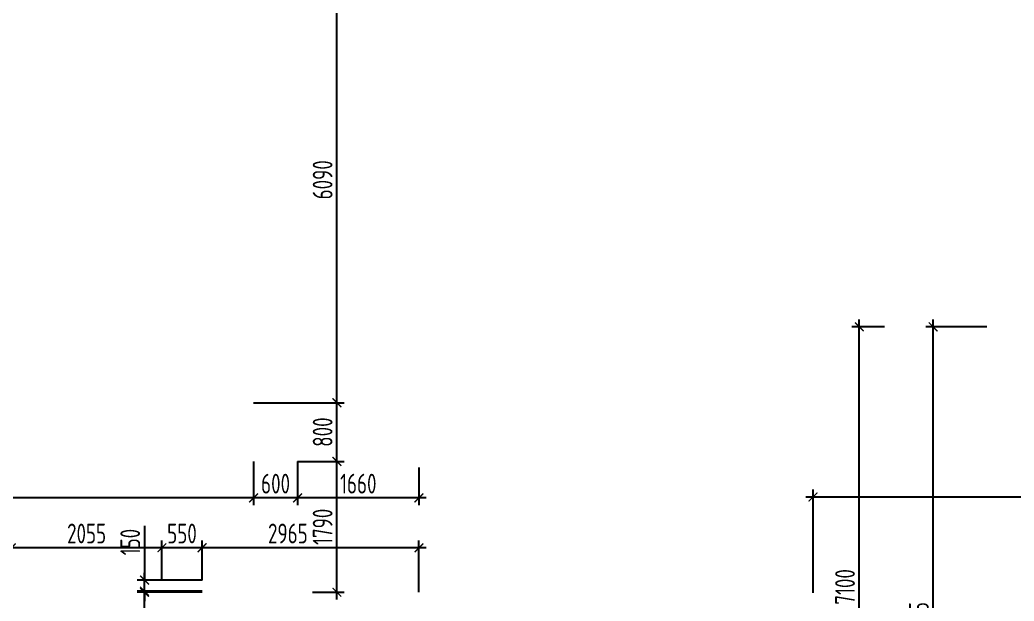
# Model space of a CAD drawing. Header units: millimetres. Extents: x -180271 to 536090, y 55086 to 131231.
# Drawn here: x 473761 to 487346, y 82726 to 90664 of the extents above; entities that cross this region are included whole.
import ezdxf

# ---------------------------------------------------------------- set-up
doc = ezdxf.new("R2010")
doc.units = ezdxf.units.MM
doc.layers.add('Размеры кровли ВК', color=14, linetype='Continuous', lineweight=9)
doc.layers.add('РАЗМЕРЫ КРОВЛИ ОВ', color=204, linetype='Continuous')
doc.layers.get('0').off()
doc.styles.add('ISOCPEUR', font='isocpeur.ttf', dxfattribs={"width": 0.7})
doc.dimstyles.new('R_100', dxfattribs={"dimtxt": 270, "dimasz": 120, "dimexe": 100, "dimexo": 0, "dimgap": 60, "dimtad": 1, "dimdec": 0, "dimrnd": 5, "dimzin": 0, "dimdsep": 46, "dimtxsty": 'ISOCPEUR', "dimblk": 'ARCHTICK', "dimcen": 0, "dimdle": 100, "dimclrd": 256, "dimclre": 256, "dimclrt": 256, "dimadec": 0, "dimazin": 0, "dimtfac": 2, "dimtdec": 0, "dimtofl": 0, "dimtmove": 1, "dimatfit": 3, "dimfxl": 1, "dimtvp": 3, "dimtolj": 1, "dimtzin": 0, "dimarcsym": 0})

# ---------------------------------------------------------------- blocks, each defined once
blk = doc.blocks.new('_ArchTick')
at = {"color": 0, "linetype": 'ByBlock', "const_width": 0.15}
blk.add_lwpolyline([(-0.5, -0.5), (0.5, 0.5)], dxfattribs=at)
blk = doc.blocks.new('*D3744')
at = {"layer": 'РАЗМЕРЫ КРОВЛИ ОВ', "lineweight": -2, "transparency": 16777216}
for p, q in [((484599, 82839), (484599, 84248)), ((496159, 80611), (496159, 84248)), ((484499, 84148), (496259, 84148))]:
    blk.add_line(p, q, dxfattribs=at)
at = {"layer": 'РАЗМЕРЫ КРОВЛИ ОВ', "lineweight": -2, "transparency": 16777216, "xscale": 120, "yscale": 120, "zscale": 120, "rotation": 180}
blk.add_blockref('_ArchTick', (484599, 84148), dxfattribs=at)
at = {"layer": 'РАЗМЕРЫ КРОВЛИ ОВ', "lineweight": -2, "transparency": 16777216, "xscale": 120, "yscale": 120, "zscale": 120}
blk.add_blockref('_ArchTick', (496159, 84148), dxfattribs=at)
at = {"layer": 'РАЗМЕРЫ КРОВЛИ ОВ', "transparency": 16777216, "insert": (490379, 84343), "char_height": 270, "attachment_point": 5, "style": 'ISOCPEUR'}
blk.add_mtext('\\A1;11560', dxfattribs=at)
blk = doc.blocks.new('*D3792')
at = {"layer": 'РАЗМЕРЫ КРОВЛИ ОВ', "lineweight": -2, "transparency": 16777216}
for p, q in [((485231, 79270), (485231, 86571)), ((485573, 86471), (485131, 86471)), ((485339, 79370), (485131, 79370))]:
    blk.add_line(p, q, dxfattribs=at)
at = {"layer": 'РАЗМЕРЫ КРОВЛИ ОВ', "lineweight": -2, "transparency": 16777216, "xscale": 120, "yscale": 120, "zscale": 120}
for p, rotation in [((485231, 86471), 90), ((485231, 79370), 270)]:
    blk.add_blockref('_ArchTick', p, dxfattribs=dict(at, rotation=rotation))
at = {"layer": 'РАЗМЕРЫ КРОВЛИ ОВ', "transparency": 16777216, "insert": (485036, 82920), "char_height": 270, "attachment_point": 5, "rotation": 90, "style": 'ISOCPEUR'}
blk.add_mtext('\\A1;7100', dxfattribs=at)
blk = doc.blocks.new('*D3873')
at = {"layer": 'РАЗМЕРЫ КРОВЛИ ОВ', "lineweight": -2, "transparency": 16777216}
for p, q in [((477555, 84634), (477555, 84035)), ((479214, 84551), (479214, 84035)), ((479314, 84135), (477455, 84135))]:
    blk.add_line(p, q, dxfattribs=at)
at = {"layer": 'РАЗМЕРЫ КРОВЛИ ОВ', "lineweight": -2, "transparency": 16777216, "xscale": 120, "yscale": 120, "zscale": 120, "rotation": 180}
blk.add_blockref('_ArchTick', (477555, 84135), dxfattribs=at)
at = {"layer": 'РАЗМЕРЫ КРОВЛИ ОВ', "lineweight": -2, "transparency": 16777216, "xscale": 120, "yscale": 120, "zscale": 120}
blk.add_blockref('_ArchTick', (479214, 84135), dxfattribs=at)
at = {"layer": 'РАЗМЕРЫ КРОВЛИ ОВ', "transparency": 16777216, "insert": (478385, 84330), "char_height": 270, "attachment_point": 5, "style": 'ISOCPEUR'}
blk.add_mtext('\\A1;1660', dxfattribs=at)
blk = doc.blocks.new('*D3874')
at = {"layer": 'РАЗМЕРЫ КРОВЛИ ОВ', "lineweight": -2, "transparency": 16777216}
for p, q in [((476955, 84634), (476955, 84035)), ((477555, 84634), (477555, 84035)), ((477655, 84135), (476855, 84135))]:
    blk.add_line(p, q, dxfattribs=at)
at = {"layer": 'РАЗМЕРЫ КРОВЛИ ОВ', "lineweight": -2, "transparency": 16777216, "xscale": 120, "yscale": 120, "zscale": 120, "rotation": 180}
blk.add_blockref('_ArchTick', (476955, 84135), dxfattribs=at)
at = {"layer": 'РАЗМЕРЫ КРОВЛИ ОВ', "lineweight": -2, "transparency": 16777216, "xscale": 120, "yscale": 120, "zscale": 120}
blk.add_blockref('_ArchTick', (477555, 84135), dxfattribs=at)
at = {"layer": 'РАЗМЕРЫ КРОВЛИ ОВ', "transparency": 16777216, "insert": (477255, 84330), "char_height": 270, "attachment_point": 5, "style": 'ISOCPEUR'}
blk.add_mtext('\\A1;600', dxfattribs=at)
blk = doc.blocks.new('*D3875')
at = {"layer": 'РАЗМЕРЫ КРОВЛИ ОВ', "lineweight": -2, "transparency": 16777216}
for p, q in [((467034, 84933), (467034, 84035)), ((476955, 84634), (476955, 84035)), ((477055, 84135), (466934, 84135))]:
    blk.add_line(p, q, dxfattribs=at)
at = {"layer": 'РАЗМЕРЫ КРОВЛИ ОВ', "lineweight": -2, "transparency": 16777216, "xscale": 120, "yscale": 120, "zscale": 120, "rotation": 180}
blk.add_blockref('_ArchTick', (467034, 84135), dxfattribs=at)
at = {"layer": 'РАЗМЕРЫ КРОВЛИ ОВ', "lineweight": -2, "transparency": 16777216, "xscale": 120, "yscale": 120, "zscale": 120}
blk.add_blockref('_ArchTick', (476955, 84135), dxfattribs=at)
at = {"layer": 'РАЗМЕРЫ КРОВЛИ ОВ', "transparency": 16777216, "insert": (471995, 84330), "char_height": 270, "attachment_point": 5, "style": 'ISOCPEUR'}
blk.add_mtext('\\A1;9920', dxfattribs=at)
blk = doc.blocks.new('*D3876')
at = {"layer": 'РАЗМЕРЫ КРОВЛИ ОВ', "lineweight": -2, "transparency": 16777216}
for p, q in [((476251, 83013), (476251, 83554)), ((479214, 82846), (479214, 83554)), ((479314, 83454), (476151, 83454))]:
    blk.add_line(p, q, dxfattribs=at)
at = {"layer": 'РАЗМЕРЫ КРОВЛИ ОВ', "lineweight": -2, "transparency": 16777216, "xscale": 120, "yscale": 120, "zscale": 120, "rotation": 180}
blk.add_blockref('_ArchTick', (476251, 83454), dxfattribs=at)
at = {"layer": 'РАЗМЕРЫ КРОВЛИ ОВ', "lineweight": -2, "transparency": 16777216, "xscale": 120, "yscale": 120, "zscale": 120}
blk.add_blockref('_ArchTick', (479214, 83454), dxfattribs=at)
at = {"layer": 'РАЗМЕРЫ КРОВЛИ ОВ', "transparency": 16777216, "insert": (477423, 83649), "char_height": 270, "attachment_point": 5, "style": 'ISOCPEUR'}
blk.add_mtext('\\A1;2965', dxfattribs=at)
blk = doc.blocks.new('*D3877')
at = {"layer": 'РАЗМЕРЫ КРОВЛИ ОВ', "lineweight": -2, "transparency": 16777216}
for p, q in [((475702, 83013), (475702, 83554)), ((476251, 83013), (476251, 83554)), ((476351, 83454), (475602, 83454))]:
    blk.add_line(p, q, dxfattribs=at)
at = {"layer": 'РАЗМЕРЫ КРОВЛИ ОВ', "lineweight": -2, "transparency": 16777216, "xscale": 120, "yscale": 120, "zscale": 120, "rotation": 180}
blk.add_blockref('_ArchTick', (475702, 83454), dxfattribs=at)
at = {"layer": 'РАЗМЕРЫ КРОВЛИ ОВ', "lineweight": -2, "transparency": 16777216, "xscale": 120, "yscale": 120, "zscale": 120}
blk.add_blockref('_ArchTick', (476251, 83454), dxfattribs=at)
at = {"layer": 'РАЗМЕРЫ КРОВЛИ ОВ', "transparency": 16777216, "insert": (475976, 83649), "char_height": 270, "attachment_point": 5, "style": 'ISOCPEUR'}
blk.add_mtext('\\A1;550', dxfattribs=at)
blk = doc.blocks.new('*D3878')
at = {"layer": 'РАЗМЕРЫ КРОВЛИ ОВ', "lineweight": -2, "transparency": 16777216}
for p, q in [((473644, 82846), (473644, 83554)), ((475702, 83013), (475702, 83554)), ((475802, 83454), (473544, 83454))]:
    blk.add_line(p, q, dxfattribs=at)
at = {"layer": 'РАЗМЕРЫ КРОВЛИ ОВ', "lineweight": -2, "transparency": 16777216, "xscale": 120, "yscale": 120, "zscale": 120, "rotation": 180}
blk.add_blockref('_ArchTick', (473644, 83454), dxfattribs=at)
at = {"layer": 'РАЗМЕРЫ КРОВЛИ ОВ', "lineweight": -2, "transparency": 16777216, "xscale": 120, "yscale": 120, "zscale": 120}
blk.add_blockref('_ArchTick', (475702, 83454), dxfattribs=at)
at = {"layer": 'РАЗМЕРЫ КРОВЛИ ОВ', "transparency": 16777216, "insert": (474673, 83649), "char_height": 270, "attachment_point": 5, "style": 'ISOCPEUR'}
blk.add_mtext('\\A1;2055', dxfattribs=at)
blk = doc.blocks.new('*D3879')
at = {"layer": 'РАЗМЕРЫ КРОВЛИ ОВ', "lineweight": -2, "transparency": 16777216}
for p, q in [((475464, 82862), (475464, 82982)), ((476251, 82862), (475364, 82862)), ((476251, 82846), (475364, 82846)), ((475464, 82862), (475464, 82846)), ((475464, 82846), (475464, 82726)), ((475464, 82201), (475464, 82846))]:
    blk.add_line(p, q, dxfattribs=at)
at = {"layer": 'РАЗМЕРЫ КРОВЛИ ОВ', "lineweight": -2, "transparency": 16777216, "xscale": 120, "yscale": 120, "zscale": 120}
for p, rotation in [((475464, 82862), 270), ((475464, 82846), 90)]:
    blk.add_blockref('_ArchTick', p, dxfattribs=dict(at, rotation=rotation))
at = {"layer": 'РАЗМЕРЫ КРОВЛИ ОВ', "transparency": 16777216, "insert": (475269, 82356), "char_height": 270, "attachment_point": 5, "rotation": 90, "style": 'ISOCPEUR'}
blk.add_mtext('\\A1;15', dxfattribs=at)
blk = doc.blocks.new('*D3880')
at = {"layer": 'РАЗМЕРЫ КРОВЛИ ОВ', "lineweight": -2, "transparency": 16777216}
for p, q in [((475464, 83752), (475464, 83013)), ((476251, 83013), (475364, 83013)), ((475464, 82762), (475464, 83113)), ((475713, 82862), (475364, 82862))]:
    blk.add_line(p, q, dxfattribs=at)
at = {"layer": 'РАЗМЕРЫ КРОВЛИ ОВ', "lineweight": -2, "transparency": 16777216, "xscale": 120, "yscale": 120, "zscale": 120}
for p, rotation in [((475464, 83013), 90), ((475464, 82862), 270)]:
    blk.add_blockref('_ArchTick', p, dxfattribs=dict(at, rotation=rotation))
at = {"layer": 'РАЗМЕРЫ КРОВЛИ ОВ', "transparency": 16777216, "insert": (475269, 83532), "char_height": 270, "attachment_point": 5, "rotation": 90, "style": 'ISOCPEUR'}
blk.add_mtext('\\A1;150', dxfattribs=at)
blk = doc.blocks.new('*D3881')
at = {"layer": 'РАЗМЕРЫ КРОВЛИ ОВ', "lineweight": -2, "transparency": 16777216}
for p, q in [((478093, 82746), (478093, 84734)), ((477555, 84634), (478193, 84634)), ((477759, 82846), (478193, 82846))]:
    blk.add_line(p, q, dxfattribs=at)
at = {"layer": 'РАЗМЕРЫ КРОВЛИ ОВ', "lineweight": -2, "transparency": 16777216, "xscale": 120, "yscale": 120, "zscale": 120}
for p, rotation in [((478093, 84634), 90), ((478093, 82846), 270)]:
    blk.add_blockref('_ArchTick', p, dxfattribs=dict(at, rotation=rotation))
at = {"layer": 'РАЗМЕРЫ КРОВЛИ ОВ', "transparency": 16777216, "insert": (477898, 83740), "char_height": 270, "attachment_point": 5, "rotation": 90, "style": 'ISOCPEUR'}
blk.add_mtext('\\A1;1790', dxfattribs=at)
blk = doc.blocks.new('*D3882')
at = {"layer": 'РАЗМЕРЫ КРОВЛИ ОВ', "lineweight": -2, "transparency": 16777216}
for p, q in [((478093, 84534), (478093, 85534)), ((476955, 85434), (478193, 85434)), ((477555, 84634), (478193, 84634))]:
    blk.add_line(p, q, dxfattribs=at)
at = {"layer": 'РАЗМЕРЫ КРОВЛИ ОВ', "lineweight": -2, "transparency": 16777216, "xscale": 120, "yscale": 120, "zscale": 120}
for p, rotation in [((478093, 85434), 90), ((478093, 84634), 270)]:
    blk.add_blockref('_ArchTick', p, dxfattribs=dict(at, rotation=rotation))
at = {"layer": 'РАЗМЕРЫ КРОВЛИ ОВ', "transparency": 16777216, "insert": (477898, 85034), "char_height": 270, "attachment_point": 5, "rotation": 90, "style": 'ISOCPEUR'}
blk.add_mtext('\\A1;800', dxfattribs=at)
blk = doc.blocks.new('*D3883')
at = {"layer": 'РАЗМЕРЫ КРОВЛИ ОВ', "lineweight": -2, "transparency": 16777216}
for p, q in [((478093, 85334), (478093, 91626)), ((479214, 91526), (477993, 91526)), ((476955, 85434), (478193, 85434))]:
    blk.add_line(p, q, dxfattribs=at)
at = {"layer": 'РАЗМЕРЫ КРОВЛИ ОВ', "lineweight": -2, "transparency": 16777216, "xscale": 120, "yscale": 120, "zscale": 120}
for p, rotation in [((478093, 91526), 90), ((478093, 85434), 270)]:
    blk.add_blockref('_ArchTick', p, dxfattribs=dict(at, rotation=rotation))
at = {"layer": 'РАЗМЕРЫ КРОВЛИ ОВ', "transparency": 16777216, "insert": (477898, 88480), "char_height": 270, "attachment_point": 5, "rotation": 90, "style": 'ISOCPEUR'}
blk.add_mtext('\\A1;6090', dxfattribs=at)
blk = doc.blocks.new('*D22594')
at = {"layer": 'Размеры кровли ВК', "lineweight": -2, "transparency": 16777216}
for p, q in [((486240, 78307), (486240, 86571)), ((486973, 86471), (486140, 86471)), ((487139, 78407), (486140, 78407))]:
    blk.add_line(p, q, dxfattribs=at)
at = {"layer": 'Размеры кровли ВК', "lineweight": -2, "transparency": 16777216, "xscale": 120, "yscale": 120, "zscale": 120}
for p, rotation in [((486240, 86471), 90), ((486240, 78407), 270)]:
    blk.add_blockref('_ArchTick', p, dxfattribs=dict(at, rotation=rotation))
at = {"layer": 'Размеры кровли ВК', "transparency": 16777216, "insert": (486045, 82439), "char_height": 270, "attachment_point": 5, "rotation": 90, "style": 'ISOCPEUR'}
blk.add_mtext('\\A1;8065', dxfattribs=at)

msp = doc.modelspace()

# ---------------------------------------------------------------- dimensions: what is measured, and where the dimension line sits
at = {"layer": 'Размеры кровли ВК'}
dim = msp.add_linear_dim(base=(486240.5, 86470.7), p1=(487139.5, 78407.5), p2=(486973.4, 86470.7), angle=90, dimstyle='R_100', override={"dimpost": '\\X'}, dxfattribs=at)
dim.commit()
dim.dimension.update_dxf_attribs({"geometry": '*D22594', "text_midpoint": (486045.5, 82439.1)})
at = {"layer": 'РАЗМЕРЫ КРОВЛИ ОВ'}
for base, p1, p2, picture, middle in [((478093.2963, 91525.6791), (476955.328, 85434.1848), (479214.0722, 91525.6791), '*D3883', (477898.2963, 88479.9319)), ((485230.7, 86470.7), (485339.2, 79370.3), (485573.3, 86470.7), '*D3792', (485035.7, 82920.5)), ((478093.3, 85434.2), (477555.3, 84634.2), (476955.3, 85434.2), '*D3882', (477898.3, 85034.2)), ((478093.2963, 84634.1841), (477759.0795, 82845.68), (477555.328, 84634.1841), '*D3881', (477898.2963, 83739.9321))]:
    dim = msp.add_linear_dim(base=base, p1=p1, p2=p2, angle=90, dimstyle='R_100', override={"dimpost": '\\X'}, dxfattribs=at)
    dim.commit()
    dim.dimension.update_dxf_attribs({"geometry": picture, "text_midpoint": middle})
for base, p1, p2, picture, middle in [((467034.1, 84134.5), (476955.3, 84634.2), (467034.1, 84932.7), '*D3875', (471994.7, 84329.5)), ((476955.3, 84134.5), (477555.3, 84634.2), (476955.3, 84634.2), '*D3874', (477255.3, 84329.5)), ((477555.3, 84134.5), (479214.1, 84550.8), (477555.3, 84634.2), '*D3873', (478384.7, 84329.5)), ((496159.3, 84147.9), (484599.3, 82839.3), (496159.3, 80610.7), '*D3744', (490379.3, 84342.9)), ((473644.3, 83453.6), (475701.6, 83012.6), (473644.3, 82845.7), '*D3878', (474672.9, 83648.6)), ((475701.6, 83453.6), (476251.4, 83012.6), (475701.6, 83012.6), '*D3877', (475976.5, 83648.6))]:
    dim = msp.add_linear_dim(base=base, p1=p1, p2=p2, dimstyle='R_100', override={"dimpost": '\\X'}, dxfattribs=at)
    dim.commit()
    dim.dimension.update_dxf_attribs({"geometry": picture, "text_midpoint": middle})
for base, p1, p2, picture, middle in [((475464.4, 83012.6), (475713.4, 82862.2), (476251.4, 83012.6), '*D3880', (475564.4, 83531.8)), ((475464.3559, 82845.6797), (476251.3884, 82862.2063), (476251.3884, 82845.6797), '*D3879', (475564.3559, 82355.8162))]:
    dim = msp.add_linear_dim(base=base, p1=p1, p2=p2, angle=90, dimstyle='R_100', override={"dimpost": '\\X'}, dxfattribs=at)
    dim.commit()
    dim.dimension.update_dxf_attribs({"geometry": picture, "text_midpoint": middle, "dimtype": 160})
dim = msp.add_linear_dim(base=(476251.4, 83453.6), p1=(479214.1, 82845.7), p2=(476251.4, 83012.6), dimstyle='R_100', override={"dimpost": '\\X'}, dxfattribs=at)
dim.commit()
dim.dimension.update_dxf_attribs({"geometry": '*D3876', "text_midpoint": (477423.2, 83453.6), "dimtype": 160})

doc.saveas('drawing.dxf')
